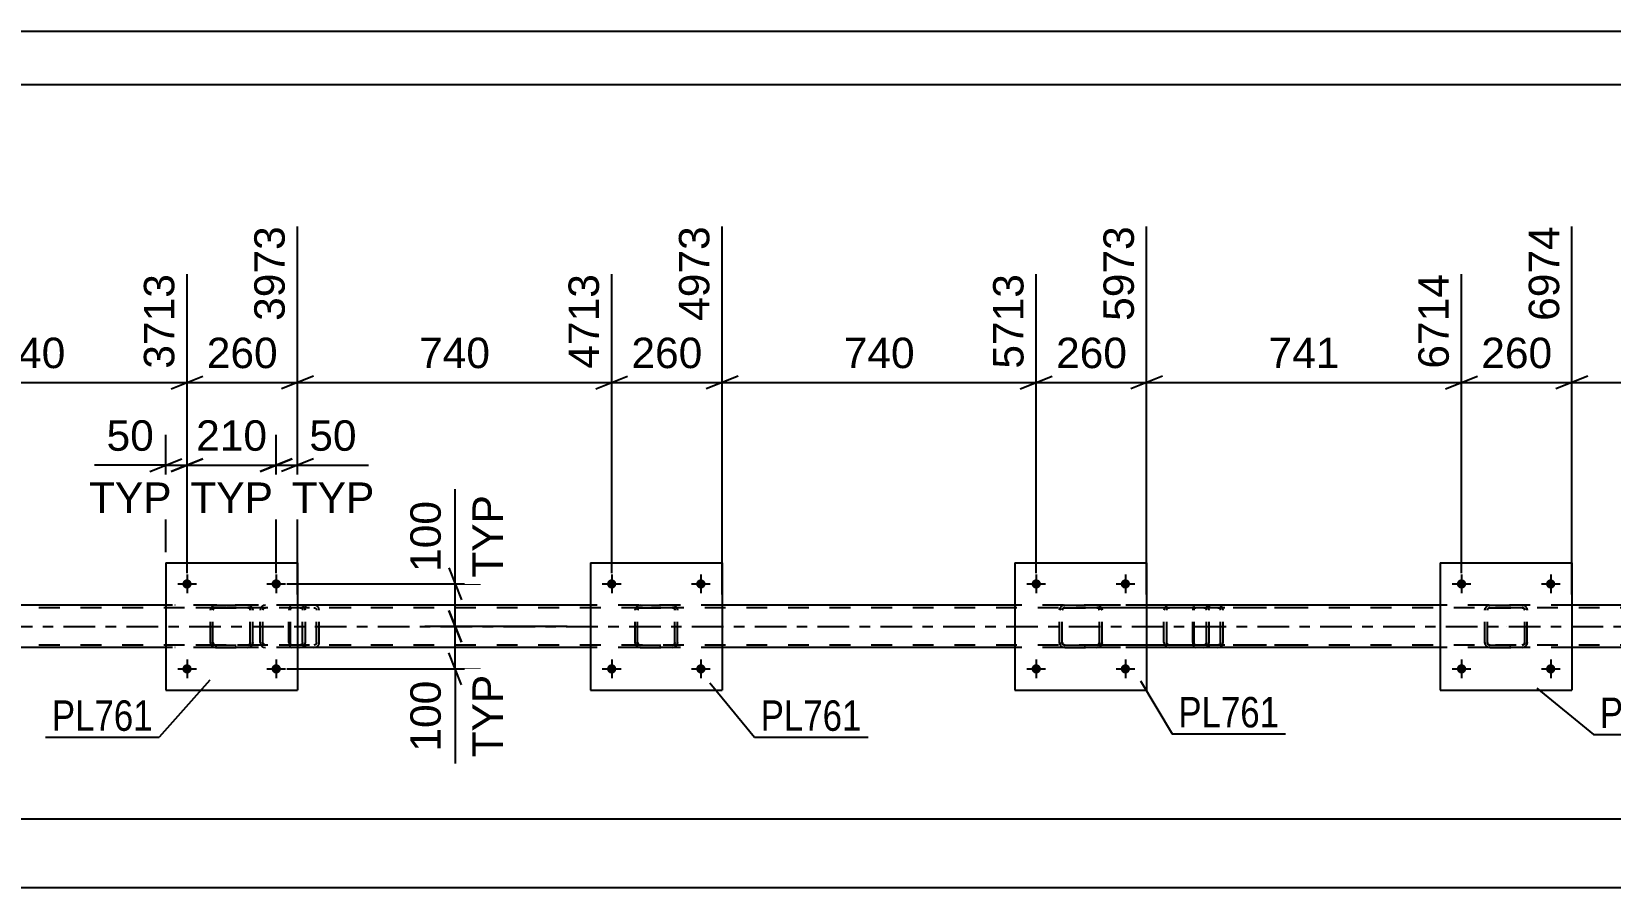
# Model space of a CAD drawing. Header units: millimetres. Extents: x 0 to 841, y 0 to 594.
# Drawn here: x 255.2 to 403.9, y 513.4 to 594 of the extents above; entities that cross this region are included whole.
import ezdxf

# ---------------------------------------------------------------- set-up
doc = ezdxf.new("R2010")
doc.units = ezdxf.units.MM
doc.linetypes.add('DXK_LINE_DOT2', pattern=[3.9198, 1.9599, -1.9599])
doc.linetypes.add('DXK_LINE_DOT3', pattern=[5.9187, 2.979, -0.9799, 0.9799, -0.9799])
doc.styles.add('Arial', font='arial.ttf', dxfattribs={"height": 0.2})
doc.styles.add('Arial Narrow', font='ARIALN.TTF', dxfattribs={"height": 0.2})

# ---------------------------------------------------------------- blocks, each defined once
blk = doc.blocks.new('Unknown-318895881-1113')
at = {"color": 5, "linetype": 'Continuous'}
for p, q in [((841, 594), (0, 594)), ((836, 589), (5, 589))]:
    blk.add_line(p, q, dxfattribs=at)
blk = doc.blocks.new('Part-318895881-5245 - 5226')
at = {"color": 7, "linetype": 'DXK_LINE_DOT2'}
for p, q in [((280.5, 539.99), (268.72, 539.99)), ((277.26, 539.99), (277.07, 539.96)), ((280.69, 539.96), (280.5, 539.99)), ((280.5, 539.75), (268.72, 539.75)), ((276.79, 539.7), (276.75, 539.51)), ((276.75, 536.47), (276.75, 539.51)), ((277.01, 539.51), (277.03, 539.61)), ((277.01, 536.47), (277.01, 539.51)), ((277.03, 539.61), (277.08, 539.68)), ((277.08, 539.68), (277.16, 539.74)), ((277.16, 539.74), (277.26, 539.75)), ((280.5, 539.75), (280.59, 539.74)), ((280.59, 539.74), (280.68, 539.68)), ((280.68, 539.68), (280.73, 539.61)), ((280.73, 539.61), (280.75, 539.51)), ((280.75, 536.47), (280.75, 539.51)), ((281.01, 539.51), (280.97, 539.7)), ((281.01, 536.47), (281.01, 539.51)), ((280.5, 536.23), (268.72, 536.23)), ((280.5, 535.99), (268.72, 535.99)), ((276.75, 536.47), (276.77, 536.38)), ((276.77, 536.38), (276.79, 536.29)), ((277.03, 536.38), (277.01, 536.47)), ((277.08, 536.3), (277.03, 536.38)), ((277.07, 536.03), (277.26, 535.99)), ((277.16, 536.25), (277.08, 536.3)), ((277.26, 536.23), (277.16, 536.25)), ((280.59, 536.25), (280.5, 536.23)), ((280.5, 535.99), (280.69, 536.03)), ((280.68, 536.3), (280.59, 536.25)), ((280.73, 536.38), (280.68, 536.3)), ((280.75, 536.47), (280.73, 536.38)), ((280.97, 536.29), (280.99, 536.38)), ((280.99, 536.38), (281.01, 536.47))]:
    blk.add_line(p, q, dxfattribs=at)
for centre, start, end in [((277.24, 539.49), 110.7583, 155.68), ((280.52, 539.49), 24.32, 69.2417), ((277.24, 536.49), 204.32, 249.2417), ((280.52, 536.49), 290.7583, 335.68)]:
    blk.add_arc(centre, 0.496, start, end, dxfattribs=at)
blk = doc.blocks.new('Part-318895881-5365 - 5226')
at = {"color": 2, "linetype": 'Continuous'}
for p, q in [((267.86, 539.99), (240.25, 539.99)), ((307.86, 539.99), (280.26, 539.99)), ((347.85, 539.99), (320.26, 539.99)), ((387.91, 539.99), (360.25, 539.99)), ((427.86, 539.99), (400.31, 539.99)), ((267.86, 535.99), (240.25, 535.99)), ((307.86, 535.99), (280.26, 535.99)), ((347.85, 535.99), (320.26, 535.99)), ((387.91, 535.99), (360.25, 535.99)), ((427.86, 535.99), (400.31, 535.99))]:
    blk.add_line(p, q, dxfattribs=at)
at = {"color": 7, "linetype": 'DXK_LINE_DOT2'}
for p, q in [((280.26, 539.99), (267.86, 539.99)), ((320.26, 539.99), (307.86, 539.99)), ((360.25, 539.99), (347.85, 539.99)), ((400.31, 539.99), (387.91, 539.99)), ((728.25, 539.75), (139.86, 539.75)), ((728.25, 536.23), (139.86, 536.23)), ((280.26, 535.99), (267.86, 535.99)), ((320.26, 535.99), (307.86, 535.99)), ((360.25, 535.99), (347.85, 535.99)), ((400.31, 535.99), (387.91, 535.99))]:
    blk.add_line(p, q, dxfattribs=at)
at = {"color": 7, "linetype": 'DXK_LINE_DOT3'}
blk.add_line((139.86, 537.99), (728.25, 537.99), dxfattribs=at)
blk = doc.blocks.new('Part-318895881-5243 - 5226')
at = {"color": 7, "linetype": 'DXK_LINE_DOT2'}
for p, q in [((279.54, 539.85), (279.48, 539.7)), ((279.63, 539.96), (279.54, 539.85)), ((279.73, 539.99), (279.63, 539.96)), ((289.14, 539.99), (279.73, 539.99)), ((281.01, 539.99), (281.01, 539.75)), ((282.01, 539.96), (281.82, 539.99)), ((279.48, 539.7), (279.46, 539.51)), ((279.46, 536.47), (279.46, 539.51)), ((279.6, 539.51), (279.61, 539.61)), ((279.6, 536.47), (279.6, 539.51)), ((279.61, 539.61), (279.64, 539.68)), ((279.64, 539.68), (279.68, 539.74)), ((279.68, 539.74), (279.73, 539.75)), ((289.14, 539.75), (279.73, 539.75)), ((281.82, 539.75), (281.92, 539.74)), ((281.92, 539.74), (282, 539.68)), ((282, 539.68), (282.05, 539.61)), ((282.05, 539.61), (282.07, 539.51)), ((282.07, 536.47), (282.07, 539.51)), ((282.32, 539.51), (282.29, 539.7)), ((282.32, 536.47), (282.32, 539.51)), ((279.46, 536.47), (279.48, 536.29)), ((279.48, 536.29), (279.54, 536.13)), ((279.54, 536.13), (279.63, 536.03)), ((279.61, 536.38), (279.6, 536.47)), ((279.64, 536.3), (279.61, 536.38)), ((279.63, 536.03), (279.73, 535.99)), ((279.68, 536.25), (279.64, 536.3)), ((279.73, 536.23), (279.68, 536.25)), ((289.14, 536.23), (279.73, 536.23)), ((289.14, 535.99), (279.73, 535.99)), ((281.01, 535.99), (281.01, 536.23)), ((281.92, 536.25), (281.82, 536.23)), ((281.82, 535.99), (282.01, 536.03)), ((282, 536.3), (281.92, 536.25)), ((282.05, 536.38), (282, 536.3)), ((282.07, 536.47), (282.05, 536.38)), ((282.29, 536.29), (282.31, 536.38)), ((282.31, 536.38), (282.32, 536.47))]:
    blk.add_line(p, q, dxfattribs=at)
for centre, start, end in [((281.84, 539.5), 23.8494, 68.8059), ((281.84, 536.49), 291.1941, 336.1506)]:
    blk.add_arc(centre, 0.492, start, end, dxfattribs=at)
blk = doc.blocks.new('Part-318895881-5284 - 5226')
at = {"color": 2, "linetype": 'Continuous'}
for p, q in [((387.91, 543.99), (387.91, 531.99)), ((387.91, 543.99), (400.31, 543.99)), ((400.31, 543.99), (400.31, 531.99)), ((387.91, 531.99), (400.31, 531.99))]:
    blk.add_line(p, q, dxfattribs=at)
blk = doc.blocks.new('Part-318895881-5416 - 5226')
at = {"color": 7, "linetype": 'DXK_LINE_DOT2'}
for p, q in [((352.35, 539.96), (352.53, 539.99)), ((352.53, 539.99), (352.35, 539.96)), ((352.53, 539.99), (355.57, 539.99)), ((352.53, 539.99), (352.53, 539.99)), ((352.53, 539.99), (355.57, 539.99)), ((355.57, 539.99), (355.57, 539.99)), ((355.57, 539.99), (355.75, 539.96)), ((355.75, 539.96), (355.57, 539.99)), ((352.05, 539.51), (352.09, 539.7)), ((352.09, 539.7), (352.05, 539.51)), ((352.05, 536.47), (352.05, 539.51)), ((352.31, 539.61), (352.29, 539.51)), ((352.29, 539.51), (352.31, 539.6)), ((352.29, 536.47), (352.29, 539.51)), ((352.31, 539.6), (352.36, 539.68)), ((352.36, 539.68), (352.31, 539.61)), ((352.44, 539.74), (352.36, 539.68)), ((352.36, 539.68), (352.44, 539.73)), ((352.44, 539.73), (352.53, 539.75)), ((352.53, 539.75), (352.44, 539.74)), ((352.53, 539.75), (355.57, 539.75)), ((352.53, 539.75), (352.53, 539.75)), ((355.57, 539.75), (352.53, 539.75)), ((355.57, 539.75), (355.57, 539.75)), ((355.57, 539.75), (355.66, 539.73)), ((355.66, 539.74), (355.57, 539.75)), ((355.74, 539.68), (355.66, 539.74)), ((355.66, 539.73), (355.74, 539.68)), ((355.74, 539.68), (355.79, 539.6)), ((355.79, 539.61), (355.74, 539.68)), ((355.81, 539.51), (355.79, 539.61)), ((355.79, 539.6), (355.81, 539.51)), ((355.81, 536.47), (355.81, 539.51)), ((356.01, 539.7), (356.05, 539.51)), ((356.05, 539.51), (356.01, 539.7)), ((356.05, 536.47), (356.05, 539.51)), ((352.09, 536.29), (352.05, 536.47)), ((352.05, 536.47), (352.09, 536.29)), ((352.31, 536.38), (352.29, 536.47)), ((352.29, 536.47), (352.31, 536.38)), ((352.36, 536.3), (352.31, 536.38)), ((352.31, 536.38), (352.36, 536.3)), ((352.53, 535.99), (352.35, 536.03)), ((352.35, 536.03), (352.53, 535.99)), ((352.44, 536.25), (352.36, 536.3)), ((352.36, 536.3), (352.44, 536.25)), ((352.53, 536.23), (352.44, 536.25)), ((352.44, 536.25), (352.53, 536.23)), ((352.53, 536.23), (355.57, 536.23)), ((352.53, 536.23), (352.53, 536.23)), ((352.53, 536.23), (355.57, 536.23)), ((352.53, 535.99), (355.57, 535.99)), ((352.53, 535.99), (352.53, 535.99)), ((352.53, 535.99), (355.57, 535.99)), ((355.66, 536.25), (355.57, 536.23)), ((355.57, 536.23), (355.66, 536.25)), ((355.57, 536.23), (355.57, 536.23)), ((355.75, 536.03), (355.57, 535.99)), ((355.57, 535.99), (355.75, 536.03)), ((355.57, 535.99), (355.57, 535.99)), ((355.74, 536.3), (355.66, 536.25)), ((355.66, 536.25), (355.74, 536.3)), ((355.79, 536.38), (355.74, 536.3)), ((355.74, 536.3), (355.79, 536.38)), ((355.81, 536.47), (355.79, 536.38)), ((355.79, 536.38), (355.81, 536.47)), ((356.05, 536.47), (356.01, 536.29)), ((356.01, 536.29), (356.05, 536.47))]:
    blk.add_line(p, q, dxfattribs=at)
at = {"color": 7, "linetype": 'DXK_LINE_DOT3'}
blk.add_line((354.05, 537.99), (354.05, 537.99), dxfattribs=at)
at = {"color": 7, "linetype": 'DXK_LINE_DOT2'}
for centre, start, end in [((352.53, 539.51), 112.5, 157.5), ((352.53, 539.51), 112.5, 157.5), ((355.57, 539.51), 22.5, 67.5), ((355.57, 539.51), 22.5, 67.5), ((352.53, 536.47), 202.5, 247.5), ((352.53, 536.47), 202.5, 247.5), ((355.57, 536.47), 292.5, 337.5), ((355.57, 536.47), 292.5, 337.5)]:
    blk.add_arc(centre, 0.48, start, end, dxfattribs=at)
blk = doc.blocks.new('Part-318895881-5381 - 5226')
at = {"color": 7, "linetype": 'DXK_LINE_DOT2'}
for p, q in [((364.67, 539.85), (364.61, 539.7)), ((364.76, 539.96), (364.67, 539.85)), ((364.87, 539.99), (364.76, 539.96)), ((374.27, 539.99), (364.87, 539.99)), ((366.14, 539.99), (366.14, 539.75)), ((367.15, 539.96), (366.96, 539.99)), ((364.61, 539.7), (364.59, 539.51)), ((364.59, 536.47), (364.59, 539.51)), ((364.73, 539.51), (364.74, 539.61)), ((364.73, 536.47), (364.73, 539.51)), ((364.74, 539.61), (364.77, 539.68)), ((364.77, 539.68), (364.81, 539.74)), ((364.81, 539.74), (364.87, 539.75)), ((374.27, 539.75), (364.87, 539.75)), ((366.96, 539.75), (367.05, 539.74)), ((367.05, 539.74), (367.13, 539.68)), ((367.13, 539.68), (367.19, 539.61)), ((367.19, 539.61), (367.21, 539.51)), ((367.21, 536.47), (367.21, 539.51)), ((367.46, 539.51), (367.42, 539.7)), ((367.46, 536.47), (367.46, 539.51)), ((364.59, 536.47), (364.61, 536.29)), ((364.61, 536.29), (364.67, 536.13)), ((364.67, 536.13), (364.76, 536.03)), ((364.74, 536.38), (364.73, 536.47)), ((364.77, 536.3), (364.74, 536.38)), ((364.76, 536.03), (364.87, 535.99)), ((364.81, 536.25), (364.77, 536.3)), ((364.87, 536.23), (364.81, 536.25)), ((374.27, 536.23), (364.87, 536.23)), ((374.27, 535.99), (364.87, 535.99)), ((366.14, 535.99), (366.14, 536.23)), ((367.05, 536.25), (366.96, 536.23)), ((366.96, 535.99), (367.15, 536.03)), ((367.13, 536.3), (367.05, 536.25)), ((367.19, 536.38), (367.13, 536.3)), ((367.21, 536.47), (367.19, 536.38)), ((367.42, 536.29), (367.44, 536.38)), ((367.44, 536.38), (367.46, 536.47))]:
    blk.add_line(p, q, dxfattribs=at)
for centre, start, end in [((366.97, 539.5), 23.8494, 68.8059), ((366.97, 536.49), 291.1941, 336.1506)]:
    blk.add_arc(centre, 0.492, start, end, dxfattribs=at)
blk = doc.blocks.new('Part-318895881-5334 - 5226')
at = {"color": 7, "linetype": 'DXK_LINE_DOT2'}
for p, q in [((392.4, 539.96), (392.59, 539.99)), ((392.59, 539.99), (392.4, 539.96)), ((392.59, 539.99), (395.63, 539.99)), ((392.59, 539.99), (392.59, 539.99)), ((392.59, 539.99), (395.63, 539.99)), ((395.63, 539.99), (395.63, 539.99)), ((395.63, 539.99), (395.81, 539.96)), ((395.81, 539.96), (395.63, 539.99)), ((392.11, 539.51), (392.14, 539.7)), ((392.14, 539.7), (392.11, 539.51)), ((392.11, 536.47), (392.11, 539.51)), ((392.36, 539.61), (392.35, 539.51)), ((392.35, 539.51), (392.36, 539.6)), ((392.35, 536.47), (392.35, 539.51)), ((392.36, 539.6), (392.42, 539.68)), ((392.42, 539.68), (392.36, 539.61)), ((392.49, 539.74), (392.42, 539.68)), ((392.42, 539.68), (392.49, 539.73)), ((392.49, 539.73), (392.59, 539.75)), ((392.59, 539.75), (392.49, 539.74)), ((392.59, 539.75), (395.63, 539.75)), ((392.59, 539.75), (392.59, 539.75)), ((395.63, 539.75), (392.59, 539.75)), ((395.63, 539.75), (395.63, 539.75)), ((395.63, 539.75), (395.72, 539.73)), ((395.72, 539.74), (395.63, 539.75)), ((395.8, 539.68), (395.72, 539.74)), ((395.72, 539.73), (395.8, 539.68)), ((395.8, 539.68), (395.85, 539.6)), ((395.85, 539.61), (395.8, 539.68)), ((395.87, 539.51), (395.85, 539.61)), ((395.85, 539.6), (395.87, 539.51)), ((395.87, 536.47), (395.87, 539.51)), ((396.07, 539.7), (396.11, 539.51)), ((396.11, 539.51), (396.07, 539.7)), ((396.11, 536.47), (396.11, 539.51)), ((392.14, 536.29), (392.11, 536.47)), ((392.11, 536.47), (392.14, 536.29)), ((392.36, 536.38), (392.35, 536.47)), ((392.35, 536.47), (392.36, 536.38)), ((392.42, 536.3), (392.36, 536.38)), ((392.36, 536.38), (392.42, 536.3)), ((392.59, 535.99), (392.4, 536.03)), ((392.4, 536.03), (392.59, 535.99)), ((392.49, 536.25), (392.42, 536.3)), ((392.42, 536.3), (392.49, 536.25)), ((392.59, 536.23), (392.49, 536.25)), ((392.49, 536.25), (392.59, 536.23)), ((392.59, 536.23), (395.63, 536.23)), ((392.59, 536.23), (392.59, 536.23)), ((392.59, 536.23), (395.63, 536.23)), ((392.59, 535.99), (395.63, 535.99)), ((392.59, 535.99), (392.59, 535.99)), ((392.59, 535.99), (395.63, 535.99)), ((395.72, 536.25), (395.63, 536.23)), ((395.63, 536.23), (395.72, 536.25)), ((395.63, 536.23), (395.63, 536.23)), ((395.81, 536.03), (395.63, 535.99)), ((395.63, 535.99), (395.81, 536.03)), ((395.63, 535.99), (395.63, 535.99)), ((395.8, 536.3), (395.72, 536.25)), ((395.72, 536.25), (395.8, 536.3)), ((395.85, 536.38), (395.8, 536.3)), ((395.8, 536.3), (395.85, 536.38)), ((395.87, 536.47), (395.85, 536.38)), ((395.85, 536.38), (395.87, 536.47)), ((396.11, 536.47), (396.07, 536.29)), ((396.07, 536.29), (396.11, 536.47))]:
    blk.add_line(p, q, dxfattribs=at)
at = {"color": 7, "linetype": 'DXK_LINE_DOT3'}
blk.add_line((394.11, 537.99), (394.11, 537.99), dxfattribs=at)
at = {"color": 7, "linetype": 'DXK_LINE_DOT2'}
for centre, start, end in [((392.59, 539.51), 112.5, 157.5), ((392.59, 539.51), 112.5, 157.5), ((395.63, 539.51), 22.5, 67.5), ((395.63, 539.51), 22.5, 67.5), ((392.59, 536.47), 202.5, 247.5), ((392.59, 536.47), 202.5, 247.5), ((395.63, 536.47), 292.5, 337.5), ((395.63, 536.47), 292.5, 337.5)]:
    blk.add_arc(centre, 0.48, start, end, dxfattribs=at)
blk = doc.blocks.new('Bolt-318895881-5358 - 5226')
at = {"linetype": 'Continuous'}
for points in [[(310.3, 541.99, -1), (309.42, 541.99, -1)], [(318.7, 541.99, -1), (317.82, 541.99, -1)]]:
    blk.add_hatch(color=1, dxfattribs=at).paths.add_polyline_path(points)
at = {"color": 1, "linetype": 'Continuous'}
for p, q in [((309.86, 542.87), (309.86, 541.11)), ((318.26, 542.87), (318.26, 541.11)), ((308.98, 541.99), (310.74, 541.99)), ((317.38, 541.99), (319.14, 541.99))]:
    blk.add_line(p, q, dxfattribs=at)
blk = doc.blocks.new('Bolt-318895881-5359 - 5226')
at = {"linetype": 'Continuous'}
for points in [[(310.3, 533.99, -1), (309.42, 533.99, -1)], [(318.7, 533.99, -1), (317.82, 533.99, -1)]]:
    blk.add_hatch(color=1, dxfattribs=at).paths.add_polyline_path(points)
at = {"color": 1, "linetype": 'Continuous'}
for p, q in [((308.98, 533.99), (310.74, 533.99)), ((309.86, 534.87), (309.86, 533.11)), ((317.38, 533.99), (319.14, 533.99)), ((318.26, 534.87), (318.26, 533.11))]:
    blk.add_line(p, q, dxfattribs=at)
blk = doc.blocks.new('Part-318895881-5379 - 5226')
at = {"color": 7, "linetype": 'DXK_LINE_DOT2'}
for p, q in [((365.63, 539.99), (353.85, 539.99)), ((362.4, 539.99), (362.2, 539.96)), ((365.83, 539.96), (365.63, 539.99)), ((365.63, 539.75), (353.85, 539.75)), ((361.92, 539.7), (361.88, 539.51)), ((361.88, 536.47), (361.88, 539.51)), ((362.14, 539.51), (362.16, 539.61)), ((362.14, 536.47), (362.14, 539.51)), ((362.16, 539.61), (362.21, 539.68)), ((362.21, 539.68), (362.3, 539.74)), ((362.3, 539.74), (362.4, 539.75)), ((365.63, 539.75), (365.73, 539.74)), ((365.73, 539.74), (365.81, 539.68)), ((365.81, 539.68), (365.87, 539.61)), ((365.87, 539.61), (365.89, 539.51)), ((365.89, 536.47), (365.89, 539.51)), ((366.14, 539.51), (366.1, 539.7)), ((366.14, 536.47), (366.14, 539.51)), ((365.63, 536.23), (353.85, 536.23)), ((365.63, 535.99), (353.85, 535.99)), ((361.88, 536.47), (361.9, 536.38)), ((361.9, 536.38), (361.92, 536.29)), ((362.16, 536.38), (362.14, 536.47)), ((362.21, 536.3), (362.16, 536.38)), ((362.2, 536.03), (362.4, 535.99)), ((362.3, 536.25), (362.21, 536.3)), ((362.4, 536.23), (362.3, 536.25)), ((365.73, 536.25), (365.63, 536.23)), ((365.63, 535.99), (365.83, 536.03)), ((365.81, 536.3), (365.73, 536.25)), ((365.87, 536.38), (365.81, 536.3)), ((365.89, 536.47), (365.87, 536.38)), ((366.1, 536.29), (366.12, 536.38)), ((366.12, 536.38), (366.14, 536.47))]:
    blk.add_line(p, q, dxfattribs=at)
for centre, start, end in [((362.38, 539.49), 110.7583, 155.68), ((365.65, 539.49), 24.32, 69.2417), ((362.38, 536.49), 204.32, 249.2417), ((365.65, 536.49), 290.7583, 335.68)]:
    blk.add_arc(centre, 0.496, start, end, dxfattribs=at)
blk = doc.blocks.new('Part-318895881-5421 - 5226')
at = {"color": 2, "linetype": 'Continuous'}
for p, q in [((347.85, 543.99), (347.85, 531.99)), ((347.85, 543.99), (360.25, 543.99)), ((360.25, 543.99), (360.25, 531.99)), ((347.85, 531.99), (360.25, 531.99))]:
    blk.add_line(p, q, dxfattribs=at)
blk = doc.blocks.new('Bolt-318895881-5429 - 5226')
at = {"linetype": 'Continuous'}
for points in [[(350.29, 533.99, -1), (349.41, 533.99, -1)], [(358.69, 533.99, -1), (357.81, 533.99, -1)]]:
    blk.add_hatch(color=1, dxfattribs=at).paths.add_polyline_path(points)
at = {"color": 1, "linetype": 'Continuous'}
for p, q in [((348.97, 533.99), (350.73, 533.99)), ((349.85, 534.87), (349.85, 533.11)), ((357.37, 533.99), (359.13, 533.99)), ((358.25, 534.87), (358.25, 533.11))]:
    blk.add_line(p, q, dxfattribs=at)
blk = doc.blocks.new('Bolt-318895881-5438 - 5226')
at = {"linetype": 'Continuous'}
for points in [[(390.35, 541.99, -1), (389.47, 541.99, -1)], [(398.75, 541.99, -1), (397.87, 541.99, -1)]]:
    blk.add_hatch(color=1, dxfattribs=at).paths.add_polyline_path(points)
at = {"color": 1, "linetype": 'Continuous'}
for p, q in [((389.91, 542.87), (389.91, 541.11)), ((398.31, 542.87), (398.31, 541.11)), ((389.03, 541.99), (390.79, 541.99)), ((397.43, 541.99), (399.19, 541.99))]:
    blk.add_line(p, q, dxfattribs=at)
blk = doc.blocks.new('Bolt-318895881-5439 - 5226')
at = {"linetype": 'Continuous'}
for points in [[(390.35, 533.99, -1), (389.47, 533.99, -1)], [(398.75, 533.99, -1), (397.87, 533.99, -1)]]:
    blk.add_hatch(color=1, dxfattribs=at).paths.add_polyline_path(points)
at = {"color": 1, "linetype": 'Continuous'}
for p, q in [((389.03, 533.99), (390.79, 533.99)), ((389.91, 534.87), (389.91, 533.11)), ((397.43, 533.99), (399.19, 533.99)), ((398.31, 534.87), (398.31, 533.11))]:
    blk.add_line(p, q, dxfattribs=at)
blk = doc.blocks.new('Bolt-318895881-5440 - 5226')
at = {"linetype": 'Continuous'}
for points in [[(350.29, 541.99, -1), (349.41, 541.99, -1)], [(358.69, 541.99, -1), (357.81, 541.99, -1)]]:
    blk.add_hatch(color=1, dxfattribs=at).paths.add_polyline_path(points)
at = {"color": 1, "linetype": 'Continuous'}
for p, q in [((349.85, 542.87), (349.85, 541.11)), ((358.25, 542.87), (358.25, 541.11)), ((348.97, 541.99), (350.73, 541.99)), ((357.37, 541.99), (359.13, 541.99))]:
    blk.add_line(p, q, dxfattribs=at)
blk = doc.blocks.new('Bolt-318895881-5442 - 5226')
at = {"linetype": 'Continuous'}
for points in [[(270.3, 541.99, -1), (269.42, 541.99, -1)], [(278.7, 541.99, -1), (277.82, 541.99, -1)]]:
    blk.add_hatch(color=1, dxfattribs=at).paths.add_polyline_path(points)
at = {"color": 1, "linetype": 'Continuous'}
for p, q in [((269.86, 542.87), (269.86, 541.11)), ((278.26, 542.87), (278.26, 541.11)), ((268.98, 541.99), (270.74, 541.99)), ((277.38, 541.99), (279.14, 541.99))]:
    blk.add_line(p, q, dxfattribs=at)
blk = doc.blocks.new('Bolt-318895881-5443 - 5226')
at = {"linetype": 'Continuous'}
for points in [[(270.3, 533.99, -1), (269.42, 533.99, -1)], [(278.7, 533.99, -1), (277.82, 533.99, -1)]]:
    blk.add_hatch(color=1, dxfattribs=at).paths.add_polyline_path(points)
at = {"color": 1, "linetype": 'Continuous'}
for p, q in [((268.98, 533.99), (270.74, 533.99)), ((269.86, 534.87), (269.86, 533.11)), ((277.38, 533.99), (279.14, 533.99)), ((278.26, 534.87), (278.26, 533.11))]:
    blk.add_line(p, q, dxfattribs=at)
blk = doc.blocks.new('Part-318895881-5454 - 5226')
at = {"color": 2, "linetype": 'Continuous'}
for p, q in [((267.86, 543.99), (267.86, 531.99)), ((267.86, 543.99), (280.26, 543.99)), ((280.26, 543.99), (280.26, 531.99)), ((267.86, 531.99), (280.26, 531.99))]:
    blk.add_line(p, q, dxfattribs=at)
blk = doc.blocks.new('Part-318895881-5455 - 5226')
at = {"color": 7, "linetype": 'DXK_LINE_DOT2'}
for p, q in [((272.35, 539.96), (272.54, 539.99)), ((272.54, 539.99), (272.35, 539.96)), ((272.54, 539.99), (275.58, 539.99)), ((272.54, 539.99), (272.54, 539.99)), ((272.54, 539.99), (275.58, 539.99)), ((275.58, 539.99), (275.58, 539.99)), ((275.58, 539.99), (275.76, 539.96)), ((275.76, 539.96), (275.58, 539.99)), ((272.06, 539.51), (272.09, 539.7)), ((272.09, 539.7), (272.06, 539.51)), ((272.06, 536.47), (272.06, 539.51)), ((272.31, 539.61), (272.3, 539.51)), ((272.3, 539.51), (272.31, 539.6)), ((272.3, 536.47), (272.3, 539.51)), ((272.31, 539.6), (272.37, 539.68)), ((272.37, 539.68), (272.31, 539.61)), ((272.44, 539.74), (272.37, 539.68)), ((272.37, 539.68), (272.44, 539.73)), ((272.44, 539.73), (272.54, 539.75)), ((272.54, 539.75), (272.44, 539.74)), ((272.54, 539.75), (275.58, 539.75)), ((272.54, 539.75), (272.54, 539.75)), ((275.58, 539.75), (272.54, 539.75)), ((275.58, 539.75), (275.58, 539.75)), ((275.58, 539.75), (275.67, 539.73)), ((275.67, 539.74), (275.58, 539.75)), ((275.75, 539.68), (275.67, 539.74)), ((275.67, 539.73), (275.75, 539.68)), ((275.75, 539.68), (275.8, 539.6)), ((275.8, 539.61), (275.75, 539.68)), ((275.82, 539.51), (275.8, 539.61)), ((275.8, 539.6), (275.82, 539.51)), ((275.82, 536.47), (275.82, 539.51)), ((276.02, 539.7), (276.06, 539.51)), ((276.06, 539.51), (276.02, 539.7)), ((276.06, 536.47), (276.06, 539.51)), ((272.09, 536.29), (272.06, 536.47)), ((272.06, 536.47), (272.09, 536.29)), ((272.31, 536.38), (272.3, 536.47)), ((272.3, 536.47), (272.31, 536.38)), ((272.37, 536.3), (272.31, 536.38)), ((272.31, 536.38), (272.37, 536.3)), ((272.54, 535.99), (272.35, 536.03)), ((272.35, 536.03), (272.54, 535.99)), ((272.44, 536.25), (272.37, 536.3)), ((272.37, 536.3), (272.44, 536.25)), ((272.54, 536.23), (272.44, 536.25)), ((272.44, 536.25), (272.54, 536.23)), ((272.54, 536.23), (275.58, 536.23)), ((272.54, 536.23), (272.54, 536.23)), ((272.54, 536.23), (275.58, 536.23)), ((272.54, 535.99), (275.58, 535.99)), ((272.54, 535.99), (272.54, 535.99)), ((272.54, 535.99), (275.58, 535.99)), ((275.67, 536.25), (275.58, 536.23)), ((275.58, 536.23), (275.67, 536.25)), ((275.58, 536.23), (275.58, 536.23)), ((275.76, 536.03), (275.58, 535.99)), ((275.58, 535.99), (275.76, 536.03)), ((275.58, 535.99), (275.58, 535.99)), ((275.75, 536.3), (275.67, 536.25)), ((275.67, 536.25), (275.75, 536.3)), ((275.8, 536.38), (275.75, 536.3)), ((275.75, 536.3), (275.8, 536.38)), ((275.82, 536.47), (275.8, 536.38)), ((275.8, 536.38), (275.82, 536.47)), ((276.06, 536.47), (276.02, 536.29)), ((276.02, 536.29), (276.06, 536.47))]:
    blk.add_line(p, q, dxfattribs=at)
at = {"color": 7, "linetype": 'DXK_LINE_DOT3'}
blk.add_line((274.06, 537.99), (274.06, 537.99), dxfattribs=at)
at = {"color": 7, "linetype": 'DXK_LINE_DOT2'}
for centre, start, end in [((272.54, 539.51), 112.5, 157.5), ((272.54, 539.51), 112.5, 157.5), ((275.58, 539.51), 22.5, 67.5), ((275.58, 539.51), 22.5, 67.5), ((272.54, 536.47), 202.5, 247.5), ((272.54, 536.47), 202.5, 247.5), ((275.58, 536.47), 292.5, 337.5), ((275.58, 536.47), 292.5, 337.5)]:
    blk.add_arc(centre, 0.48, start, end, dxfattribs=at)
blk = doc.blocks.new('Part-318895881-5460 - 5226')
at = {"color": 2, "linetype": 'Continuous'}
for p, q in [((307.86, 543.99), (307.86, 531.99)), ((307.86, 543.99), (320.26, 543.99)), ((320.26, 543.99), (320.26, 531.99)), ((307.86, 531.99), (320.26, 531.99))]:
    blk.add_line(p, q, dxfattribs=at)
blk = doc.blocks.new('Part-318895881-5461 - 5226')
at = {"color": 7, "linetype": 'DXK_LINE_DOT2'}
for p, q in [((312.35, 539.96), (312.54, 539.99)), ((312.54, 539.99), (312.35, 539.96)), ((312.54, 539.99), (315.58, 539.99)), ((312.54, 539.99), (312.54, 539.99)), ((312.54, 539.99), (315.58, 539.99)), ((315.58, 539.99), (315.58, 539.99)), ((315.58, 539.99), (315.76, 539.96)), ((315.76, 539.96), (315.58, 539.99)), ((312.06, 539.51), (312.09, 539.7)), ((312.09, 539.7), (312.06, 539.51)), ((312.06, 536.47), (312.06, 539.51)), ((312.31, 539.61), (312.3, 539.51)), ((312.3, 539.51), (312.31, 539.6)), ((312.3, 536.47), (312.3, 539.51)), ((312.31, 539.6), (312.37, 539.68)), ((312.37, 539.68), (312.31, 539.61)), ((312.44, 539.74), (312.37, 539.68)), ((312.37, 539.68), (312.44, 539.73)), ((312.44, 539.73), (312.54, 539.75)), ((312.54, 539.75), (312.44, 539.74)), ((312.54, 539.75), (315.58, 539.75)), ((312.54, 539.75), (312.54, 539.75)), ((315.58, 539.75), (312.54, 539.75)), ((315.58, 539.75), (315.58, 539.75)), ((315.58, 539.75), (315.67, 539.73)), ((315.67, 539.74), (315.58, 539.75)), ((315.75, 539.68), (315.67, 539.74)), ((315.67, 539.73), (315.75, 539.68)), ((315.75, 539.68), (315.8, 539.6)), ((315.8, 539.61), (315.75, 539.68)), ((315.82, 539.51), (315.8, 539.61)), ((315.8, 539.6), (315.82, 539.51)), ((315.82, 536.47), (315.82, 539.51)), ((316.02, 539.7), (316.06, 539.51)), ((316.06, 539.51), (316.02, 539.7)), ((316.06, 536.47), (316.06, 539.51)), ((312.09, 536.29), (312.06, 536.47)), ((312.06, 536.47), (312.09, 536.29)), ((312.31, 536.38), (312.3, 536.47)), ((312.3, 536.47), (312.31, 536.38)), ((312.37, 536.3), (312.31, 536.38)), ((312.31, 536.38), (312.37, 536.3)), ((312.54, 535.99), (312.35, 536.03)), ((312.35, 536.03), (312.54, 535.99)), ((312.44, 536.25), (312.37, 536.3)), ((312.37, 536.3), (312.44, 536.25)), ((312.54, 536.23), (312.44, 536.25)), ((312.44, 536.25), (312.54, 536.23)), ((312.54, 536.23), (315.58, 536.23)), ((312.54, 536.23), (312.54, 536.23)), ((312.54, 536.23), (315.58, 536.23)), ((312.54, 535.99), (315.58, 535.99)), ((312.54, 535.99), (312.54, 535.99)), ((312.54, 535.99), (315.58, 535.99)), ((315.67, 536.25), (315.58, 536.23)), ((315.58, 536.23), (315.67, 536.25)), ((315.58, 536.23), (315.58, 536.23)), ((315.76, 536.03), (315.58, 535.99)), ((315.58, 535.99), (315.76, 536.03)), ((315.58, 535.99), (315.58, 535.99)), ((315.75, 536.3), (315.67, 536.25)), ((315.67, 536.25), (315.75, 536.3)), ((315.8, 536.38), (315.75, 536.3)), ((315.75, 536.3), (315.8, 536.38)), ((315.82, 536.47), (315.8, 536.38)), ((315.8, 536.38), (315.82, 536.47)), ((316.06, 536.47), (316.02, 536.29)), ((316.02, 536.29), (316.06, 536.47))]:
    blk.add_line(p, q, dxfattribs=at)
at = {"color": 7, "linetype": 'DXK_LINE_DOT3'}
blk.add_line((314.06, 537.99), (314.06, 537.99), dxfattribs=at)
at = {"color": 7, "linetype": 'DXK_LINE_DOT2'}
for centre, start, end in [((312.54, 539.51), 112.5, 157.5), ((312.54, 539.51), 112.5, 157.5), ((315.58, 539.51), 22.5, 67.5), ((315.58, 539.51), 22.5, 67.5), ((312.54, 536.47), 202.5, 247.5), ((312.54, 536.47), 202.5, 247.5), ((315.58, 536.47), 292.5, 337.5), ((315.58, 536.47), 292.5, 337.5)]:
    blk.add_arc(centre, 0.48, start, end, dxfattribs=at)
blk = doc.blocks.new('StraightDimension-318895881-15210 - 5226')
at = {"color": 7, "linetype": 'Continuous'}
for p, q in [((400.31, 540.99), (400.31, 575.66)), ((429.86, 542.99), (429.86, 571.16)), ((401.81, 561.56), (398.81, 560.36)), ((400.31, 560.96), (429.86, 560.96)), ((428.36, 560.36), (431.36, 561.56))]:
    blk.add_line(p, q, dxfattribs=at)
at = {"color": 0}
blk.add_wipeout([(419.02, 561.71), (419.02, 565.91), (411.15, 565.91), (411.15, 561.71)], dxfattribs=at)
at = {"color": 3, "style": 'Arial'}
blk.add_text('739', height=2.865, dxfattribs=at).set_placement((411.75, 562.31))
at = {"color": 0, "linetype": 'Continuous'}
blk.add_wipeout([(429.26, 571.76), (425.06, 571.76), (425.06, 561.66), (429.26, 561.66)], dxfattribs=at)
at = {"color": 3, "linetype": 'Continuous', "style": 'Arial'}
blk.add_text('7713', height=2.865, rotation=90.0002, dxfattribs=at).set_placement((428.66, 562.26))
blk = doc.blocks.new('StraightDimension-318895881-15217 - 5226')
at = {"color": 7, "linetype": 'Continuous'}
for p, q in [((280.26, 540.99), (280.26, 575.66)), ((269.86, 542.99), (269.86, 571.16)), ((268.36, 560.36), (271.36, 561.56)), ((269.86, 560.96), (280.26, 560.96)), ((281.76, 561.56), (278.76, 560.36))]:
    blk.add_line(p, q, dxfattribs=at)
at = {"color": 0}
blk.add_wipeout([(278.99, 561.71), (278.99, 565.91), (271.12, 565.91), (271.12, 561.71)], dxfattribs=at)
at = {"color": 3, "style": 'Arial'}
blk.add_text('260', height=2.865, dxfattribs=at).set_placement((271.72, 562.31))
at = {"color": 0, "linetype": 'Continuous'}
blk.add_wipeout([(279.66, 576.26), (275.46, 576.26), (275.46, 566.16), (279.66, 566.16)], dxfattribs=at)
at = {"color": 3, "linetype": 'Continuous', "style": 'Arial'}
blk.add_text('3973', height=2.865, rotation=90.0002, dxfattribs=at).set_placement((279.06, 566.76))
blk = doc.blocks.new('StraightDimension-318895881-15216 - 5226')
at = {"color": 7, "linetype": 'Continuous'}
for p, q in [((280.26, 540.99), (280.26, 575.66)), ((309.86, 542.99), (309.86, 571.16)), ((281.76, 561.56), (278.76, 560.36)), ((280.26, 560.96), (309.86, 560.96)), ((308.36, 560.36), (311.36, 561.56))]:
    blk.add_line(p, q, dxfattribs=at)
at = {"color": 0}
blk.add_wipeout([(298.99, 561.71), (298.99, 565.91), (291.12, 565.91), (291.12, 561.71)], dxfattribs=at)
at = {"color": 3, "style": 'Arial'}
blk.add_text('740', height=2.865, dxfattribs=at).set_placement((291.72, 562.31))
at = {"color": 0, "linetype": 'Continuous'}
blk.add_wipeout([(309.26, 571.76), (305.06, 571.76), (305.06, 561.66), (309.26, 561.66)], dxfattribs=at)
at = {"color": 3, "linetype": 'Continuous', "style": 'Arial'}
blk.add_text('4713', height=2.865, rotation=90.0002, dxfattribs=at).set_placement((308.66, 562.26))
blk = doc.blocks.new('StraightDimension-318895881-6072 - 5226')
at = {"color": 7, "linetype": 'Continuous'}
for p, q in [((294.51, 539.49), (295.71, 536.49)), ((305.66, 537.99), (292.26, 537.99)), ((295.11, 533.99), (295.11, 537.99)), ((295.71, 532.49), (294.51, 535.49)), ((279.26, 533.99), (297.51, 533.99)), ((295.11, 533.99), (295.11, 525.07)), ((295.11, 533.99), (295.11, 525.07))]:
    blk.add_line(p, q, dxfattribs=at)
at = {"color": 0, "linetype": 'Continuous'}
blk.add_wipeout([(300.21, 534.02), (296.01, 534.02), (296.01, 525.05), (300.21, 525.05)], dxfattribs=at)
at = {"color": 0}
blk.add_wipeout([(294.36, 533.47), (290.16, 533.47), (290.16, 525.6), (294.36, 525.6)], dxfattribs=at)
at = {"color": 3, "style": 'Arial'}
blk.add_text('100', height=2.865, rotation=90.0002, dxfattribs=at).set_placement((293.76, 526.2))
at = {"color": 3, "linetype": 'Continuous', "style": 'Arial'}
blk.add_text('TYP', height=2.865, rotation=90.0002, dxfattribs=at).set_placement((299.61, 525.65))
blk = doc.blocks.new('StraightDimension-318895881-6092 - 5226')
at = {"color": 7, "linetype": 'Continuous'}
for p, q in [((295.11, 541.99), (295.11, 550.91)), ((295.11, 541.99), (295.11, 550.91)), ((294.51, 543.49), (295.71, 540.49)), ((279.26, 541.99), (297.51, 541.99)), ((295.11, 537.99), (295.11, 541.99)), ((295.71, 536.49), (294.51, 539.49)), ((305.66, 537.99), (292.26, 537.99))]:
    blk.add_line(p, q, dxfattribs=at)
at = {"color": 0}
blk.add_wipeout([(294.36, 550.39), (290.16, 550.39), (290.16, 542.52), (294.36, 542.52)], dxfattribs=at)
at = {"color": 0, "linetype": 'Continuous'}
blk.add_wipeout([(300.21, 550.94), (296.01, 550.94), (296.01, 541.97), (300.21, 541.97)], dxfattribs=at)
at = {"color": 3, "style": 'Arial'}
blk.add_text('100', height=2.865, rotation=90.0002, dxfattribs=at).set_placement((293.76, 543.12))
at = {"color": 3, "linetype": 'Continuous', "style": 'Arial'}
blk.add_text('TYP', height=2.865, rotation=90.0002, dxfattribs=at).set_placement((299.61, 542.57))
blk = doc.blocks.new('StraightDimension-318895881-6130 - 5226')
at = {"color": 7, "linetype": 'Continuous'}
for p, q in [((267.86, 544.99), (267.86, 556.03)), ((269.86, 542.99), (269.86, 556.03)), ((266.36, 552.58), (269.36, 553.78)), ((271.36, 553.78), (268.36, 552.58)), ((267.86, 553.18), (261.16, 553.18)), ((267.86, 553.18), (261.16, 553.18)), ((267.86, 553.18), (269.86, 553.18))]:
    blk.add_line(p, q, dxfattribs=at)
at = {"color": 0}
blk.add_wipeout([(267.33, 553.93), (267.33, 558.13), (261.68, 558.13), (261.68, 553.93)], dxfattribs=at)
at = {"color": 0, "linetype": 'Continuous'}
blk.add_wipeout([(269, 548.08), (269, 552.28), (260.02, 552.28), (260.02, 548.08)], dxfattribs=at)
at = {"color": 3, "style": 'Arial'}
blk.add_text('50', height=2.865, dxfattribs=at).set_placement((262.28, 554.53))
at = {"color": 3, "linetype": 'Continuous', "style": 'Arial'}
blk.add_text('TYP', height=2.865, dxfattribs=at).set_placement((260.62, 548.68))
blk = doc.blocks.new('StraightDimension-318895881-6143 - 5226')
at = {"color": 7, "linetype": 'Continuous'}
for p, q in [((278.26, 542.99), (278.26, 556.03)), ((280.26, 544.99), (280.26, 556.03)), ((276.76, 552.58), (279.76, 553.78)), ((281.76, 553.78), (278.76, 552.58)), ((278.26, 553.18), (280.26, 553.18)), ((280.26, 553.18), (286.95, 553.18)), ((280.26, 553.18), (286.95, 553.18))]:
    blk.add_line(p, q, dxfattribs=at)
at = {"color": 0}
blk.add_wipeout([(286.43, 553.93), (286.43, 558.13), (280.78, 558.13), (280.78, 553.93)], dxfattribs=at)
at = {"color": 0, "linetype": 'Continuous'}
blk.add_wipeout([(288.09, 548.08), (288.09, 552.28), (279.12, 552.28), (279.12, 548.08)], dxfattribs=at)
at = {"color": 3, "style": 'Arial'}
blk.add_text('50', height=2.865, dxfattribs=at).set_placement((281.38, 554.53))
at = {"color": 3, "linetype": 'Continuous', "style": 'Arial'}
blk.add_text('TYP', height=2.865, dxfattribs=at).set_placement((279.72, 548.68))
blk = doc.blocks.new('StraightDimension-318895881-6156 - 5226')
at = {"color": 7, "linetype": 'Continuous'}
for p, q in [((269.86, 542.99), (269.86, 556.03)), ((278.26, 542.99), (278.26, 556.03)), ((268.36, 552.58), (271.36, 553.78)), ((279.76, 553.78), (276.76, 552.58)), ((269.86, 553.18), (278.26, 553.18))]:
    blk.add_line(p, q, dxfattribs=at)
at = {"color": 0}
blk.add_wipeout([(277.99, 553.93), (277.99, 558.13), (270.12, 558.13), (270.12, 553.93)], dxfattribs=at)
at = {"color": 0, "linetype": 'Continuous'}
blk.add_wipeout([(278.54, 548.08), (278.54, 552.28), (269.57, 552.28), (269.57, 548.08)], dxfattribs=at)
at = {"color": 3, "style": 'Arial'}
blk.add_text('210', height=2.865, dxfattribs=at).set_placement((270.72, 554.53))
at = {"color": 3, "linetype": 'Continuous', "style": 'Arial'}
blk.add_text('TYP', height=2.865, dxfattribs=at).set_placement((270.17, 548.68))
blk = doc.blocks.new('StraightDimension-318895881-6173 - 5226')
at = {"color": 7, "linetype": 'Continuous'}
blk.add_line((130.6, 513.41), (762.74, 513.41), dxfattribs=at)
blk = doc.blocks.new('StraightDimension-318895881-6194 - 5226')
at = {"color": 7, "linetype": 'Continuous'}
blk.add_line((131.24, 519.88), (762.1, 519.88), dxfattribs=at)
blk = doc.blocks.new('StraightDimension-318895881-15213 - 5226')
at = {"color": 7, "linetype": 'Continuous'}
for p, q in [((360.25, 540.99), (360.25, 575.66)), ((349.85, 542.99), (349.85, 571.16)), ((348.35, 560.36), (351.35, 561.56)), ((349.85, 560.96), (360.25, 560.96)), ((361.75, 561.56), (358.75, 560.36))]:
    blk.add_line(p, q, dxfattribs=at)
at = {"color": 0}
blk.add_wipeout([(358.99, 561.71), (358.99, 565.91), (351.12, 565.91), (351.12, 561.71)], dxfattribs=at)
at = {"color": 3, "style": 'Arial'}
blk.add_text('260', height=2.865, dxfattribs=at).set_placement((351.72, 562.31))
at = {"color": 0, "linetype": 'Continuous'}
blk.add_wipeout([(359.65, 576.26), (355.45, 576.26), (355.45, 566.16), (359.65, 566.16)], dxfattribs=at)
at = {"color": 3, "linetype": 'Continuous', "style": 'Arial'}
blk.add_text('5973', height=2.865, rotation=90.0002, dxfattribs=at).set_placement((359.05, 566.76))
blk = doc.blocks.new('StraightDimension-318895881-15211 - 5226')
at = {"color": 7, "linetype": 'Continuous'}
for p, q in [((400.31, 540.99), (400.31, 575.66)), ((389.91, 542.99), (389.91, 571.16)), ((388.41, 560.36), (391.41, 561.56)), ((389.91, 560.96), (400.31, 560.96)), ((401.81, 561.56), (398.81, 560.36))]:
    blk.add_line(p, q, dxfattribs=at)
at = {"color": 0}
blk.add_wipeout([(399.04, 561.71), (399.04, 565.91), (391.17, 565.91), (391.17, 561.71)], dxfattribs=at)
at = {"color": 3, "style": 'Arial'}
blk.add_text('260', height=2.865, dxfattribs=at).set_placement((391.77, 562.31))
at = {"color": 0, "linetype": 'Continuous'}
blk.add_wipeout([(399.71, 576.26), (395.51, 576.26), (395.51, 566.16), (399.71, 566.16)], dxfattribs=at)
at = {"color": 3, "linetype": 'Continuous', "style": 'Arial'}
blk.add_text('6974', height=2.865, rotation=90.0002, dxfattribs=at).set_placement((399.11, 566.76))
blk = doc.blocks.new('StraightDimension-318895881-15212 - 5226')
at = {"color": 7, "linetype": 'Continuous'}
for p, q in [((360.25, 540.99), (360.25, 575.66)), ((389.91, 542.99), (389.91, 571.16)), ((361.75, 561.56), (358.75, 560.36)), ((360.25, 560.96), (389.91, 560.96)), ((388.41, 560.36), (391.41, 561.56))]:
    blk.add_line(p, q, dxfattribs=at)
at = {"color": 0}
blk.add_wipeout([(379.01, 561.71), (379.01, 565.91), (371.14, 565.91), (371.14, 561.71)], dxfattribs=at)
at = {"color": 3, "style": 'Arial'}
blk.add_text('741', height=2.865, dxfattribs=at).set_placement((371.74, 562.31))
at = {"color": 0, "linetype": 'Continuous'}
blk.add_wipeout([(389.31, 571.76), (385.11, 571.76), (385.11, 561.66), (389.31, 561.66)], dxfattribs=at)
at = {"color": 3, "linetype": 'Continuous', "style": 'Arial'}
blk.add_text('6714', height=2.865, rotation=90.0002, dxfattribs=at).set_placement((388.71, 562.26))
blk = doc.blocks.new('StraightDimension-318895881-15214 - 5226')
at = {"color": 7, "linetype": 'Continuous'}
for p, q in [((320.26, 540.99), (320.26, 575.66)), ((349.85, 542.99), (349.85, 571.16)), ((321.76, 561.56), (318.76, 560.36)), ((320.26, 560.96), (349.85, 560.96)), ((348.35, 560.36), (351.35, 561.56))]:
    blk.add_line(p, q, dxfattribs=at)
at = {"color": 0}
blk.add_wipeout([(338.99, 561.71), (338.99, 565.91), (331.12, 565.91), (331.12, 561.71)], dxfattribs=at)
at = {"color": 3, "style": 'Arial'}
blk.add_text('740', height=2.865, dxfattribs=at).set_placement((331.72, 562.31))
at = {"color": 0, "linetype": 'Continuous'}
blk.add_wipeout([(349.25, 571.76), (345.05, 571.76), (345.05, 561.66), (349.25, 561.66)], dxfattribs=at)
at = {"color": 3, "linetype": 'Continuous', "style": 'Arial'}
blk.add_text('5713', height=2.865, rotation=90.0002, dxfattribs=at).set_placement((348.65, 562.26))
blk = doc.blocks.new('StraightDimension-318895881-15215 - 5226')
at = {"color": 7, "linetype": 'Continuous'}
for p, q in [((320.26, 540.99), (320.26, 575.66)), ((309.86, 542.99), (309.86, 571.16)), ((308.36, 560.36), (311.36, 561.56)), ((309.86, 560.96), (320.26, 560.96)), ((321.76, 561.56), (318.76, 560.36))]:
    blk.add_line(p, q, dxfattribs=at)
at = {"color": 0}
blk.add_wipeout([(318.99, 561.71), (318.99, 565.91), (311.12, 565.91), (311.12, 561.71)], dxfattribs=at)
at = {"color": 3, "style": 'Arial'}
blk.add_text('260', height=2.865, dxfattribs=at).set_placement((311.72, 562.31))
at = {"color": 0, "linetype": 'Continuous'}
blk.add_wipeout([(319.66, 576.26), (315.46, 576.26), (315.46, 566.16), (319.66, 566.16)], dxfattribs=at)
at = {"color": 3, "linetype": 'Continuous', "style": 'Arial'}
blk.add_text('4973', height=2.865, rotation=90.0002, dxfattribs=at).set_placement((319.06, 566.76))
blk = doc.blocks.new('StraightDimension-318895881-15218 - 5226')
at = {"color": 7, "linetype": 'Continuous'}
for p, q in [((240.25, 540.99), (240.25, 575.66)), ((269.86, 542.99), (269.86, 571.16)), ((241.75, 561.56), (238.75, 560.36)), ((240.25, 560.96), (269.86, 560.96)), ((268.36, 560.36), (271.36, 561.56))]:
    blk.add_line(p, q, dxfattribs=at)
at = {"color": 0}
blk.add_wipeout([(258.99, 561.71), (258.99, 565.91), (251.12, 565.91), (251.12, 561.71)], dxfattribs=at)
at = {"color": 3, "style": 'Arial'}
blk.add_text('740', height=2.865, dxfattribs=at).set_placement((251.72, 562.31))
at = {"color": 0, "linetype": 'Continuous'}
blk.add_wipeout([(269.26, 571.76), (265.06, 571.76), (265.06, 561.66), (269.26, 561.66)], dxfattribs=at)
at = {"color": 3, "linetype": 'Continuous', "style": 'Arial'}
blk.add_text('3713', height=2.865, rotation=90.0002, dxfattribs=at).set_placement((268.66, 562.26))
blk = doc.blocks.new('Mark-318895881-5280 - 5226')
at = {"color": 0}
blk.add_wipeout([(412.44, 528.42), (412.44, 531.42), (402.94, 531.42), (402.94, 528.42)], dxfattribs=at)
blk.add_wipeout([(412.44, 528.42), (412.44, 531.42), (402.94, 531.42), (402.94, 528.42)], dxfattribs=at)
at = {"color": 30, "linetype": 'Continuous'}
for p, q in [((397, 532.17), (402.34, 527.82)), ((402.34, 527.82), (413.04, 527.82))]:
    blk.add_line(p, q, dxfattribs=at)
at = {"color": 3, "style": 'Arial Narrow'}
blk.add_text('PL761', height=2.863, dxfattribs=at).set_placement((402.94, 528.42))
blk = doc.blocks.new('Mark-318895881-5417 - 5226')
at = {"color": 0}
blk.add_wipeout([(372.74, 528.48), (372.74, 531.48), (363.24, 531.48), (363.24, 528.48)], dxfattribs=at)
blk.add_wipeout([(372.74, 528.48), (372.74, 531.48), (363.24, 531.48), (363.24, 528.48)], dxfattribs=at)
at = {"color": 30, "linetype": 'Continuous'}
for p, q in [((359.67, 532.86), (362.64, 527.88)), ((362.64, 527.88), (373.34, 527.88))]:
    blk.add_line(p, q, dxfattribs=at)
at = {"color": 3, "style": 'Arial Narrow'}
blk.add_text('PL761', height=2.863, dxfattribs=at).set_placement((363.24, 528.48))
blk = doc.blocks.new('Mark-318895881-5450 - 5226')
at = {"color": 0}
blk.add_wipeout([(266.63, 528.16), (266.63, 531.16), (257.13, 531.16), (257.13, 528.16)], dxfattribs=at)
blk.add_wipeout([(266.63, 528.16), (266.63, 531.16), (257.13, 531.16), (257.13, 528.16)], dxfattribs=at)
at = {"color": 30, "linetype": 'Continuous'}
for p in [(272.01, 532.92), (256.53, 527.56)]:
    blk.add_line(p, (267.23, 527.56), dxfattribs=at)
at = {"color": 3, "style": 'Arial Narrow'}
blk.add_text('PL761', height=2.863, dxfattribs=at).set_placement((257.13, 528.16))
blk = doc.blocks.new('Mark-318895881-5456 - 5226')
at = {"color": 0}
blk.add_wipeout([(333.41, 528.16), (333.41, 531.16), (323.9, 531.16), (323.9, 528.16)], dxfattribs=at)
blk.add_wipeout([(333.41, 528.16), (333.41, 531.16), (323.9, 531.16), (323.9, 528.16)], dxfattribs=at)
at = {"color": 30, "linetype": 'Continuous'}
for p, q in [((319.1, 532.69), (323.3, 527.56)), ((323.3, 527.56), (334.01, 527.56))]:
    blk.add_line(p, q, dxfattribs=at)
at = {"color": 3, "style": 'Arial Narrow'}
blk.add_text('PL761', height=2.863, dxfattribs=at).set_placement((323.9, 528.16))

msp = doc.modelspace()

# ---------------------------------------------------------------- block references
for name in ['Unknown-318895881-1113', 'Part-318895881-5454 - 5226', 'Bolt-318895881-5442 - 5226', 'Part-318895881-5460 - 5226', 'Bolt-318895881-5358 - 5226', 'Part-318895881-5421 - 5226', 'Bolt-318895881-5440 - 5226', 'Part-318895881-5284 - 5226', 'Bolt-318895881-5438 - 5226', 'Part-318895881-5365 - 5226', 'Part-318895881-5245 - 5226', 'Part-318895881-5455 - 5226', 'Part-318895881-5243 - 5226', 'Part-318895881-5461 - 5226', 'Part-318895881-5416 - 5226', 'Part-318895881-5379 - 5226', 'Part-318895881-5381 - 5226', 'Part-318895881-5334 - 5226', 'Bolt-318895881-5443 - 5226', 'Bolt-318895881-5359 - 5226', 'Bolt-318895881-5429 - 5226', 'Bolt-318895881-5439 - 5226']:
    msp.add_blockref(name, (0, 0))

# ---------------------------------------------------------------- next in the draw order: block references
for name in ['StraightDimension-318895881-15217 - 5226', 'StraightDimension-318895881-15213 - 5226', 'StraightDimension-318895881-15210 - 5226', 'StraightDimension-318895881-6072 - 5226']:
    msp.add_blockref(name, (0, 0))

# ---------------------------------------------------------------- next in the draw order: block references
for name in ['StraightDimension-318895881-15216 - 5226', 'StraightDimension-318895881-15214 - 5226', 'StraightDimension-318895881-15211 - 5226', 'StraightDimension-318895881-6130 - 5226', 'StraightDimension-318895881-6173 - 5226']:
    msp.add_blockref(name, (0, 0))

# ---------------------------------------------------------------- next in the draw order: block references
for name in ['StraightDimension-318895881-15215 - 5226', 'StraightDimension-318895881-15212 - 5226', 'StraightDimension-318895881-6092 - 5226', 'StraightDimension-318895881-6194 - 5226']:
    msp.add_blockref(name, (0, 0))

# ---------------------------------------------------------------- next in the draw order: block references
for name in ['StraightDimension-318895881-6143 - 5226', 'Mark-318895881-5450 - 5226', 'Mark-318895881-5456 - 5226', 'Mark-318895881-5417 - 5226', 'Mark-318895881-5280 - 5226']:
    msp.add_blockref(name, (0, 0))

# ---------------------------------------------------------------- next in the draw order: block references
msp.add_blockref('StraightDimension-318895881-6156 - 5226', (0, 0))

# ---------------------------------------------------------------- next in the draw order: block references
msp.add_blockref('StraightDimension-318895881-15218 - 5226', (0, 0))

doc.saveas('drawing.dxf')
